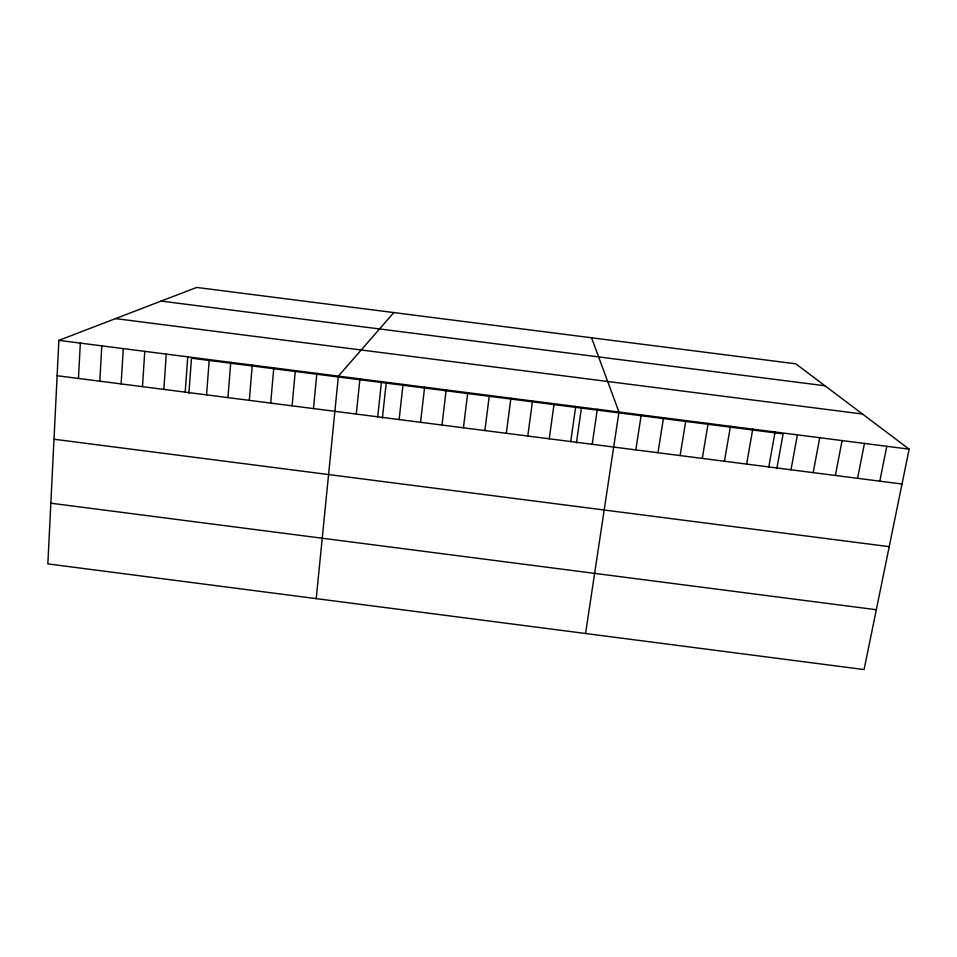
<?xml version="1.0" encoding="UTF-8"?>
<svg xmlns="http://www.w3.org/2000/svg" width="957" height="957" viewBox="0 0 957 957"><rect width="100%" height="100%" fill="white"/><g stroke="black" fill="none" stroke-linecap="round" stroke-linejoin="round"><path stroke-width="1.44" d="M58.867 340.369L47.85 563.888L864.087 669.565L909.15 449.156L795.805 363.816L196.64 287.435L58.867 340.369L909.15 449.156M78.462 378.446L80.34 343.108M99.791 381.185L101.801 345.86M121.132 383.913L123.286 348.611M142.485 386.652L144.758 351.363M163.838 389.391L166.255 354.102M185.191 392.131L187.751 356.853M188.912 393.231L191.472 358.193L783.113 433.892L776.833 468.583M206.556 394.87L209.248 359.605M227.933 397.61L230.757 362.356M249.31 400.349L252.265 365.107M270.687 403.088L273.786 367.871M292.088 405.828L295.318 370.622M313.477 408.579L316.851 373.374M316.217 598.627L338.383 376.125L393.829 312.58M356.291 414.058L359.928 378.888M377.704 416.809L381.484 381.64M382.405 418.03L386.197 383.111M399.129 419.549L403.041 384.403M420.554 422.3L424.609 387.166M441.99 425.052L446.177 389.918M463.427 427.791L467.746 392.681M484.876 430.542L489.338 395.444M506.325 433.294L510.918 398.208M527.785 436.045L532.523 400.971M549.246 438.796L554.115 403.734M570.719 441.548L575.731 406.498M576.413 442.9L581.425 408.089M592.192 444.299L597.335 409.261M585.564 633.498L618.964 412.024L591.546 337.773M635.819 449.886L641.238 414.883M657.961 452.733L663.536 417.731M680.116 455.568L685.822 420.578M702.282 458.415L708.132 423.437M724.449 461.25L730.442 426.284M746.627 464.097L752.752 429.143M768.806 466.932L775.074 432.002M790.984 469.779L797.408 434.861M813.187 472.626L819.742 437.72M835.377 475.473L842.088 440.579M857.592 478.321L864.434 443.438M879.806 481.168L886.792 446.297M161.123 301.084L824.994 385.791M115.522 318.609L862.496 414.022M57.133 375.718L902.02 484.015M53.999 439.239L889.209 546.662M50.841 503.203L876.325 609.729"/></g></svg>
